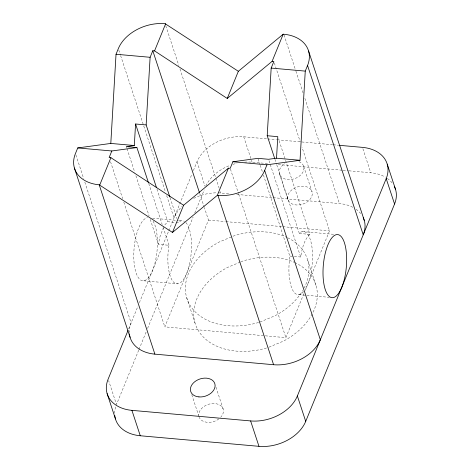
<?xml version="1.0" encoding="UTF-8"?>
<svg xmlns="http://www.w3.org/2000/svg" width="470" height="470" viewBox="0 0 470 470"><rect width="100%" height="100%" fill="white"/><g stroke="black" fill="none" stroke-linecap="round" stroke-linejoin="round"><path stroke-width="0.35" stroke-dasharray="2.35 1.76" d="M185.867 222.563A31.678 11.544 -84.9 0 1 190.039 261.59A31.678 11.544 -84.9 0 1 174.405 282.852A31.678 11.544 -84.9 0 1 168.871 245.681L169.036 245.281L158.461 244.335L159.677 237.538L163.354 227.821M294.326 256.444L300.671 257.008C302.104 249.1 303.749 240.035 309.918 234.389L278.469 138.744M164.864 224.854L167.702 221.722L175.457 222.41M128.627 328.994L137.986 306.082M139.361 302.721L168.507 231.422M168.783 230.746L191.995 173.947M193.382 170.563L196.983 161.756A38.011 27.019 -18.2 0 1 243.73 136.793L267.031 138.867M138.703 350.173L116.49 404.511L108.594 380.483M138.979 349.492L146.199 331.832M147.586 328.436L193.117 217.046M194.78 212.969L204.221 189.874M303.837 293.715L285.877 337.654L164.817 326.873L208.474 220.072L204.35 207.529M263.435 174.975L289.931 256.467A31.678 11.544 -84.9 0 0 292.011 288.733A31.678 11.544 -84.9 0 0 304.578 290.213M309.918 234.389L299.337 233.449L299.502 233.044A31.678 11.544 -84.9 0 1 312.25 249.547A31.678 11.544 -84.9 0 1 304.989 289.596M305.218 290.337L329.529 230.852L302.034 147.233M240.152 262.148L227.509 267.436A63.356 45.032 -18.2 0 0 197.247 328.624A63.356 45.032 -18.2 0 0 268.329 347.447M240.799 261.884L242.726 261.079A63.356 45.032 -18.2 0 1 294.055 262.225M259.975 322.044L275.191 315.687A63.356 45.032 -18.2 0 0 302.751 290.483M268.969 347.177L283.539 341.085A63.356 45.032 -18.2 0 0 312.18 313.978M267.759 138.932L276.501 139.713M277.23 139.778L332.578 144.707M333.306 144.772L338.406 145.23M244.635 162.144A38.011 27.019 -18.2 0 1 252.079 162.191L268.828 163.683M278.299 164.529L342.383 170.24M343.112 170.304L348.211 170.757M348.94 170.822L370.789 172.766A38.011 27.019 -18.2 0 1 385.2 177.055M218.086 192.847A38.011 27.019 -18.2 0 1 220.753 193.005L230.218 193.846M236.774 194.433L272.459 197.612M273.188 197.676L339.457 203.581A38.011 27.019 -18.2 0 1 353.281 207.54M208.474 220.072L225.248 221.564M225.976 221.629L282.129 226.628M282.858 226.693L329.529 230.852M152.527 218.192L177.907 220.454M178.635 220.518L181.532 220.777M302.592 231.557L334.499 234.401M176.168 222.475L178.283 222.662L178.447 222.263A31.678 11.544 -84.9 0 1 184.499 221.435M290.096 256.068L293.621 256.379M143.75 280.796L177.836 283.833M298.897 294.614L306.146 295.26M306.875 295.325L329.353 297.328M362.887 148.743L370.789 172.766M284.015 34.939L295.701 70.482M295.93 71.176L303.262 93.477M304.865 98.353L339.457 203.581M274.316 62.91L300.201 141.658M303.685 166.409L312.039 191.807A12.672 9.006 -18.2 0 1 296.118 204.955A12.672 9.006 -18.2 0 1 291.682 189.998A12.672 9.006 -18.2 0 1 312.039 191.807M274.956 159.289L276.554 164.142M276.777 164.835L299.337 233.449M279.503 173.965L287.851 199.362M307.639 259.975L315.993 285.372M268.999 160.67L300.671 257.008M258.195 159.036L260.016 164.576M260.245 165.27L262.524 172.202M243.73 136.793L252.079 162.191M230.429 169.018L238.449 193.405M238.678 194.104L285.877 337.654M165.763 25.762L178.823 65.483M179.969 68.967L219.149 188.129M220.295 191.613L220.753 193.005M196.983 161.756L205.108 186.472M199.768 193.587L204.121 206.829M170.075 197.711L176.914 218.503M118.787 50.026L120.391 54.908M120.62 55.601L143.532 125.29M143.761 125.984L165.528 192.189M166.674 195.673L174.006 217.968A38.011 27.019 -18.2 0 1 182.008 206.536M156.992 189.146L167.702 221.722M186.708 297.751L195.056 323.149M215.977 387.192L223.197 409.159M148.755 183.6L162.197 224.49M163.113 227.263L169.036 245.281M126.33 146.617L126.783 148.003M127.012 148.696L134.761 172.261M135.9 175.721L149.113 215.924M150.253 219.39L158.461 244.335M191.789 394.747L198.557 415.339M110.515 161.715L122.658 198.651M123.804 202.135L164.817 326.873M75.899 154.953L83.689 178.647M84.835 182.131L131.118 322.896A38.011 27.019 -18.2 0 0 129.303 332.46M356.084 209.285A38.011 27.019 -18.2 0 1 360.654 213.556M193.699 198.369A38.011 27.019 -18.2 0 1 217.41 192.835M153.044 221.164A31.678 11.544 -84.9 0 1 151.698 272.394A31.678 11.544 -84.9 0 1 133.985 261.549A31.678 11.544 -84.9 0 1 147.451 217.739M298.996 161.651A12.672 9.006 -18.2 0 1 300.553 175.163A12.672 9.006 -18.2 0 1 282.082 177.554A12.672 9.006 -18.2 0 1 284.873 163.478M205.866 185.938A38.011 27.019 -18.2 0 1 230.218 165.311M232.909 164.388A38.011 27.019 -18.2 0 1 237.021 163.284M387.409 178.477A38.011 27.019 -18.2 0 1 392.356 183.224M114.668 413.347A38.011 27.019 -18.2 0 1 115.814 406.356M294.719 262.524A63.356 45.032 -18.2 0 1 312.515 313.337M199.01 416.714A12.672 9.006 -18.2 0 1 213.997 403.513A12.672 9.006 -18.2 0 1 220.706 417.272M218.879 418.917A12.672 9.006 -18.2 0 1 199.204 417.272M287.675 237.75A63.356 45.032 -18.2 0 1 304.166 287.934M258.606 322.461A63.356 45.032 -18.2 0 1 188.67 302.768A63.356 45.032 -18.2 0 1 219.161 242.038L234.371 235.676A63.356 45.032 -18.2 0 1 287.023 237.432"/><path stroke-width="0.7" d="M307.556 65.489L305.259 71.111L300.03 160.288L266.966 164.8L264.669 170.416L320.346 339.757A38.011 27.019 -18.2 0 1 273.593 364.72L154.888 354.145L99.211 184.81A38.011 27.019 -18.2 0 1 75.441 153.561L77.738 147.938L110.802 143.432L116.031 54.256L118.328 48.633A38.011 27.019 -18.2 0 1 165.076 23.67L238.349 71.293L283.199 34.193L283.786 34.245A38.011 27.019 -18.2 0 1 307.556 65.489L363.234 234.824A38.011 27.019 -18.2 0 0 363.251 217.704M148.526 182.906L136.905 147.556L126.33 146.617L134.308 145.524L135.571 123.998L146.152 124.938L169.852 197.018M146.152 124.938L150.118 57.293L152.797 50.736L154.559 50.889L227.245 98.459L272.095 61.358L283.199 34.193M274.727 158.596L267.207 135.724L271.172 68.074L273.857 61.517L272.095 61.358M99.211 184.81L172.484 232.433L183.588 205.261L228.438 168.16L230.2 168.319L232.879 161.762L257.965 158.343L268.54 159.283L276.524 158.196L277.788 136.664L267.207 135.724M136.905 147.556L111.825 150.976L109.14 157.532L110.908 157.691L183.588 205.261M99.799 184.863L110.908 157.691M154.559 50.889L165.663 23.723M128.069 330.345L108.141 379.108A38.011 27.019 -18.2 0 0 131.911 410.357L140.266 435.755L258.97 446.33A38.011 27.019 -18.2 0 0 305.717 421.367L394.559 204.015A38.011 27.019 -18.2 0 0 394.265 186.255M227.245 98.459L238.349 71.293M172.484 232.433L217.334 195.332L228.438 168.16M131.911 410.357L250.622 420.932A38.011 27.019 -18.2 0 0 297.369 395.963L386.205 178.618A38.011 27.019 -18.2 0 0 362.435 147.369L339.129 145.295M116.031 54.256L150.118 57.293M271.172 68.074L305.259 71.111M110.802 143.432L134.308 145.524M276.524 158.196L300.03 160.288M77.738 147.938L111.825 150.976M232.879 161.762L266.966 164.8M217.334 195.332L217.921 195.385A38.011 27.019 -18.2 0 0 264.669 170.416M387.227 164.142L395.581 189.539M386.205 178.618L394.559 204.015M308.579 51.019L364.25 220.354M297.369 395.963L305.717 421.367M217.921 195.385L273.593 364.72M152.797 50.736L199.538 192.894M250.622 420.932L258.97 446.33M135.571 123.998L156.539 187.759M74.419 168.037L130.096 337.372M107.119 393.584L115.473 418.981M154.888 354.145A38.011 27.019 -18.2 0 1 129.403 333.894M140.266 435.755A38.011 27.019 -18.2 0 1 114.78 415.504M341.79 287.293A31.678 11.544 -84.9 0 0 339.64 235.258A31.678 11.544 -84.9 0 0 323.06 275.825A31.678 11.544 -84.9 0 0 341.79 287.293M198.922 396.903A12.672 9.006 -18.2 0 0 214.849 383.761A12.672 9.006 -18.2 0 0 194.492 381.946A12.672 9.006 -18.2 0 0 198.922 396.903"/></g></svg>
